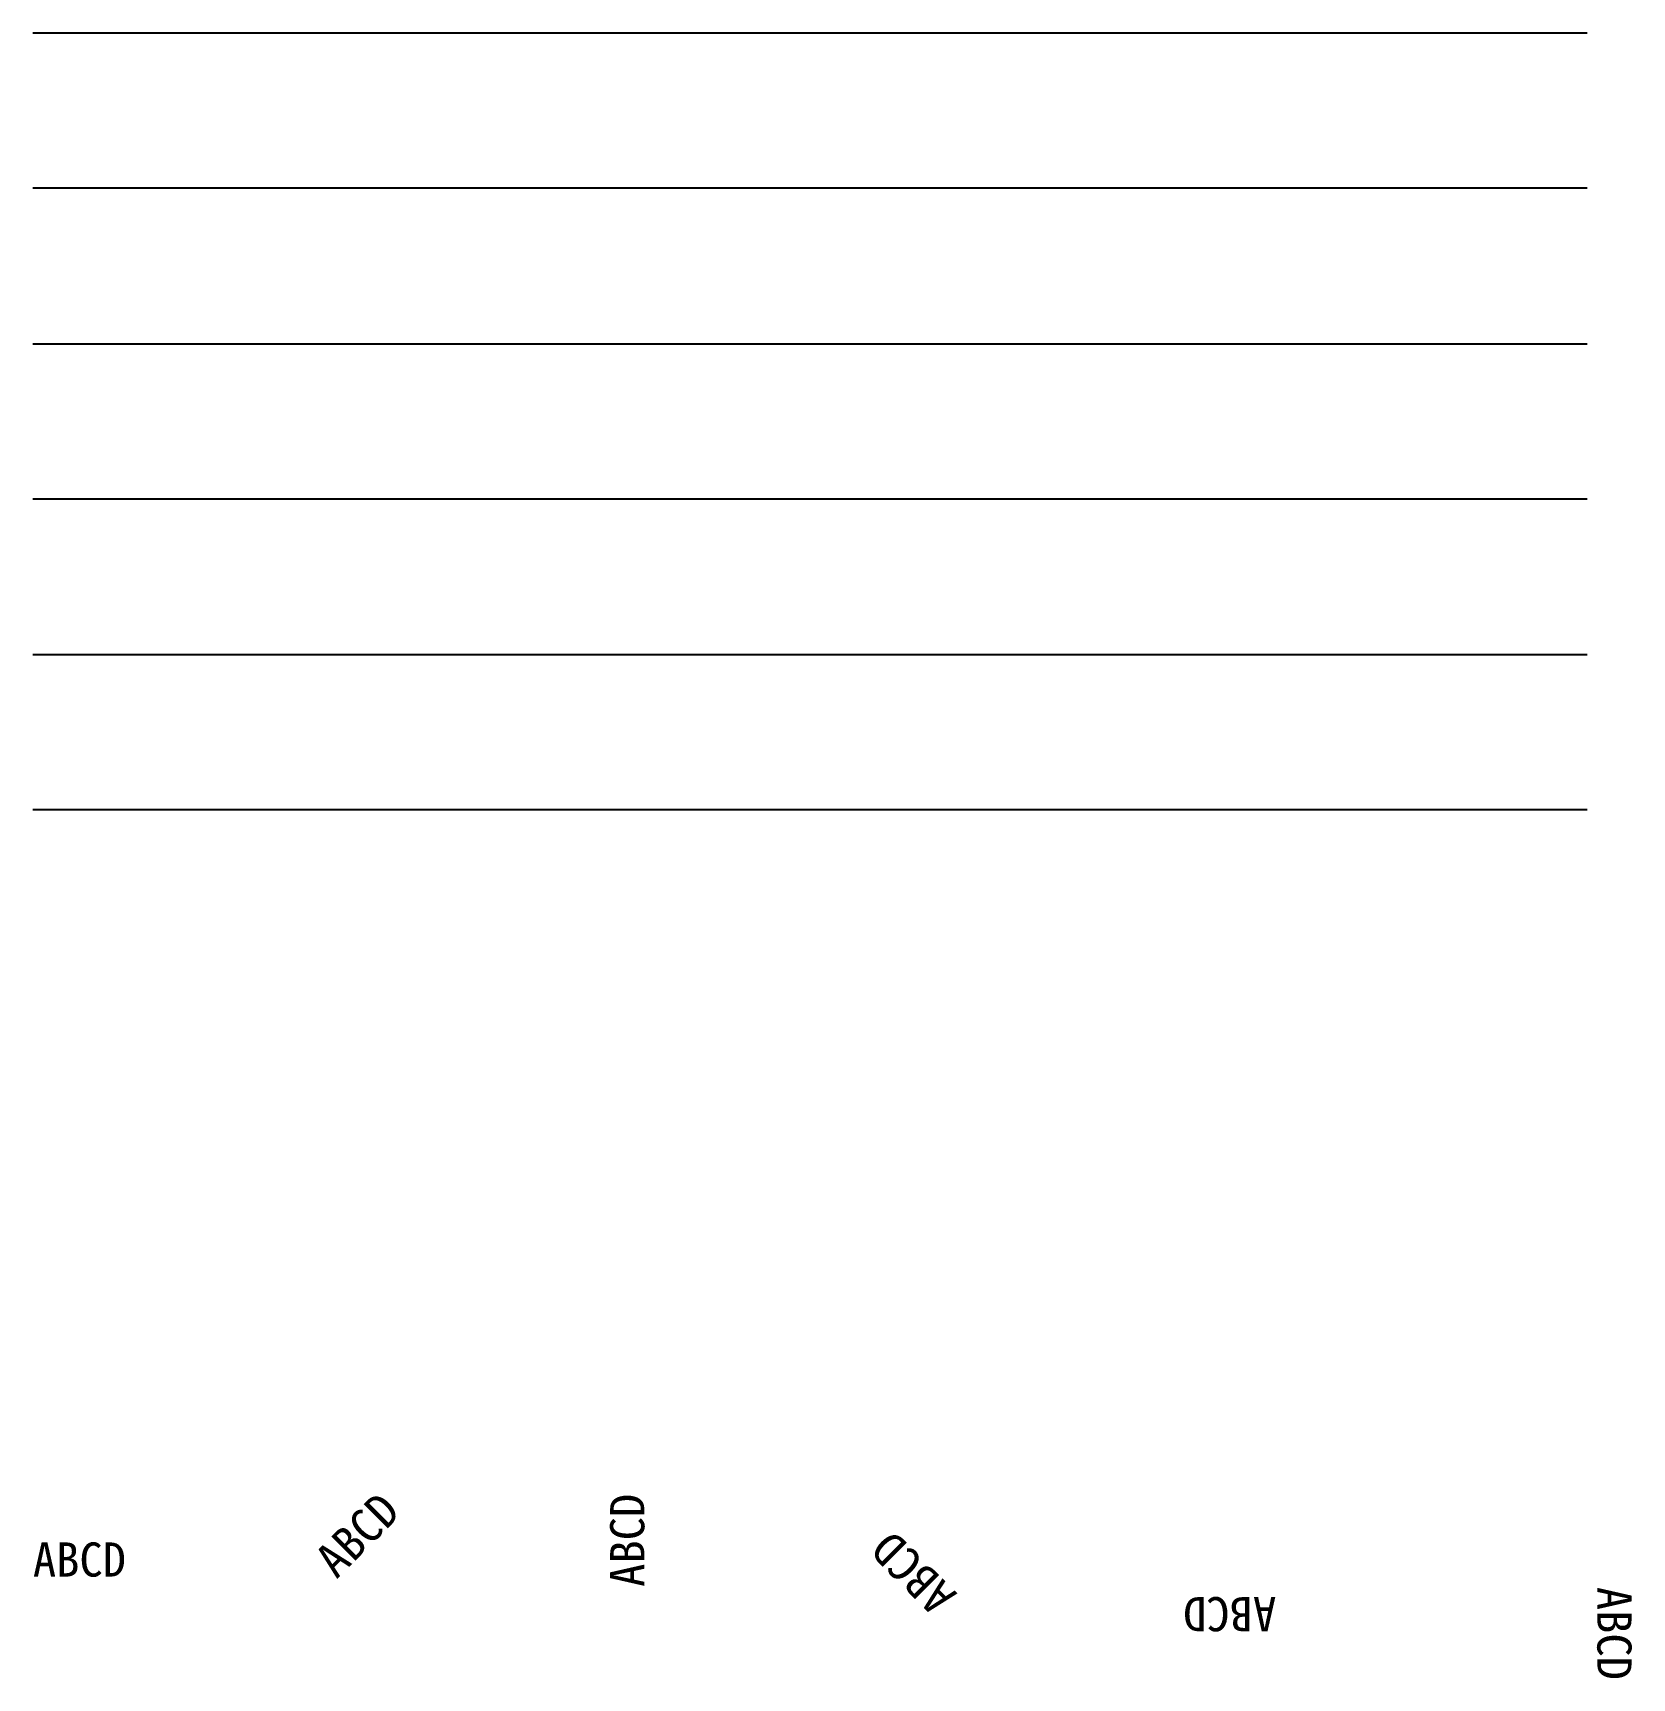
# Model space of a CAD drawing. Units: millimetres at full size, sheet at 1:200. Extents: x -10000 to 10579, y -9174 to 12000.
import ezdxf
from ezdxf.enums import TextEntityAlignment as Align

# ---------------------------------------------------------------- set-up
doc = ezdxf.new("R2010")
doc.units = ezdxf.units.MM
doc.header["$LTSCALE"] = 200
doc.layers.add('0-0_\u3000本体', color=4, linetype='Continuous')
doc.styles.add('ＭＳ ゴシック', font='')
doc.styles.get('ＭＳ ゴシック').set_extended_font_data('MS Gothic')

msp = doc.modelspace()

# ---------------------------------------------------------------- linework, layer by layer
at = {"layer": '0-0_\u3000本体'}
for p, q in [((-10000, 12000), (10000, 12000)), ((10000, 10000), (-10000, 10000)), ((-10000, 8000), (10000, 8000))]:
    msp.add_line(p, q, dxfattribs=at)
at = {"layer": '0-0_\u3000本体', "color": 7}
for p, q in [((10000, 6000), (-10000, 6000)), ((-10000, 4000), (10000, 4000)), ((10000, 2000), (-10000, 2000))]:
    msp.add_line(p, q, dxfattribs=at)

# ---------------------------------------------------------------- texts
at = {"layer": '0-0_\u3000本体', "style": 'ＭＳ ゴシック'}
for rotation, p in [(45, (-6000, -8000)), (90, (-2000, -8000)), (135, (2000, -8000)), (270, (10000, -8000)), (180, (6000, -8000))]:
    msp.add_text('ABCD', height=439.9, rotation=rotation, dxfattribs=at).set_placement(p, align=Align.BOTTOM_LEFT)
msp.add_text('ABCD', height=439.9, dxfattribs=at).set_placement((-10000, -8000), align=Align.BOTTOM_LEFT)

doc.saveas('drawing.dxf')
